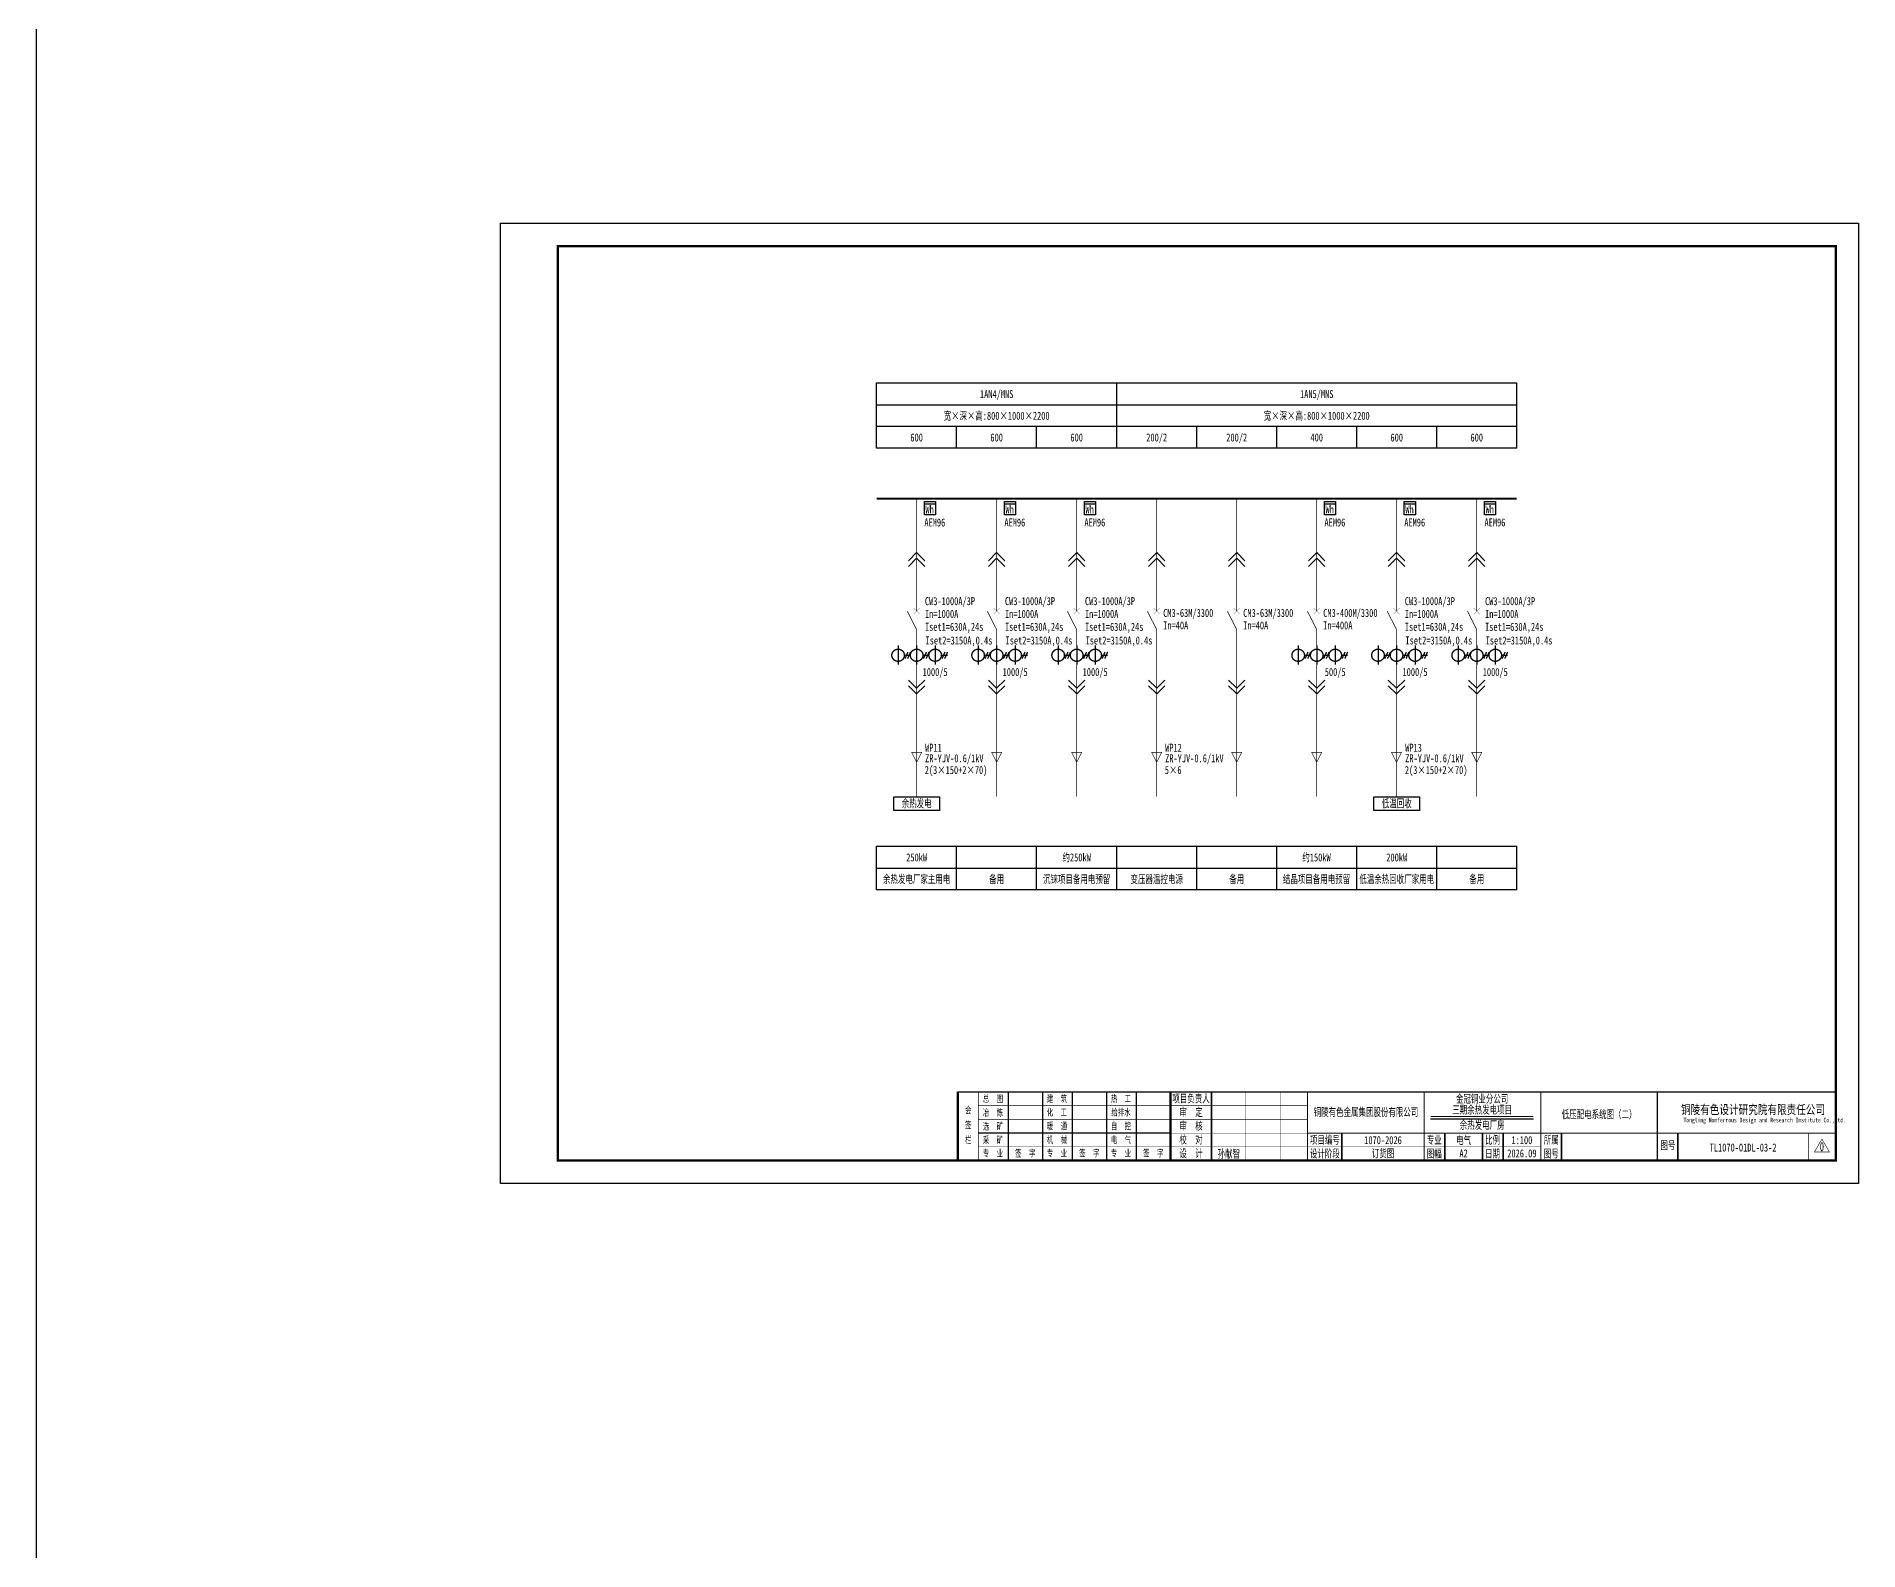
# Model space of a CAD drawing. Header units: millimetres. Extents: x -24326 to 675674, y 148048 to 606396.
# Drawn here: x 175674 to 255374, y 310989 to 377222 of the extents above; entities that cross this region are included whole.
import ezdxf
from ezdxf.enums import TextEntityAlignment as Align

# ---------------------------------------------------------------- set-up
doc = ezdxf.new("R2010")
doc.units = ezdxf.units.MM
doc.linetypes.add('常规', pattern=[20, 10, 0, 10])
for name, color, linetype in [('BXT', 7, 'Continuous'), ('MX', 3, 'Continuous'), ('TEXT', 4, 'Continuous'), ('动力平面导线层', 3, '常规'), ('图框', 7, 'Continuous'), ('文字', 7, 'Continuous'), ('照明平面设备层', 1, 'Continuous'), ('电辅助1', 7, 'Continuous')]:
    doc.layers.add(name, color=color, linetype=linetype)
doc.layers.add('CAXA0', color=7, linetype='Continuous', lineweight=70)
doc.layers.add('SW', color=8, linetype='Continuous', lineweight=20)
doc.styles.add('HZ', font='simsun.ttf', dxfattribs={"width": 0.75})
doc.styles.add('标准', font='NSimSun.ttf', dxfattribs={"width": 0.667})

# ---------------------------------------------------------------- blocks, each defined once
blk = doc.blocks.new('3')
at = {"layer": 'TEXT', "color": 7, "lineweight": 25, "style": 'HZ', "width": 0.75}
for s, height, p in [('铜陵有色设计研究院有限责任公司', 400, (221501, 249018)), ('Tongling Nonferrous Design and Research Institute Co.,Ltd.', 200, (221613, 248659))]:
    blk.add_text(s, height=height, dxfattribs=at).set_placement(p)
blk = doc.blocks.new('铜陵有色图签02')
at = {"layer": '图框', "linetype": 'Continuous', "lineweight": 50}
for p, q in [((-38401, 3003), (-38401, 1)), ((-29100, 3001), (-29100, 0))]:
    blk.add_line(p, q, dxfattribs=at)
at = {"layer": '图框', "color": 7, "linetype": 'Continuous', "lineweight": 25}
for p, q in [((-36201, 3010), (-36201, 9)), ((-34701, 3010), (-34701, 9)), ((-33401, 3017), (-33401, 16)), ((-31901, 3017), (-31901, 16)), ((-30601, 3017), (-30601, 16)), ((-29100, 1201), (-37501, 1201))]:
    blk.add_line(p, q, dxfattribs=at)
at = {"layer": '图框', "color": 7, "linetype": 'Continuous', "lineweight": 35}
for p, q in [((-27300, 3001), (-27300, 1)), ((-21600, 1197), (-21600, -3)), ((-17100, 1200), (-17100, 0)), ((-15450, 0), (-15450, 1200)), ((-14550, 1200), (-14550, 0)), ((-12000, 1201), (-12000, 1)), ((-6900, 1202), (-6900, 2))]:
    blk.add_line(p, q, dxfattribs=at)
at = {"layer": '图框', "lineweight": 25}
blk.add_line((-17723, 1830), (-13223, 1830), dxfattribs=at)
at = {"layer": '图框', "lineweight": 70, "const_width": 70}
blk.add_lwpolyline([(-17980, 3001), (0, 3001), (-38401, 3001)], dxfattribs=at)
at = {"layer": '图框', "color": 7, "linetype": 'Continuous', "lineweight": 25, "const_width": 25}
for points in [[(-37501, 3000), (-37501, 0)], [(-23100, 2401), (-37501, 2401)], [(-25800, 3001), (-25800, 1)], [(-24300, 3001), (-24300, 1)], [(-23100, 1801), (-37501, 1801)], [(-23100, 1201), (-29100, 1201)], [(-602, 943), (-932, 371), (-272, 371), (-602, 943)], [(-12900, 600), (-18000, 600), (-37501, 600)]]:
    blk.add_lwpolyline(points, dxfattribs=at)
at = {"layer": '图框', "linetype": 'Continuous', "lineweight": 50, "const_width": 50}
for points in [[(-23100, 3001), (-23100, 1)], [(-18000, 3000), (-18000, 0)]]:
    blk.add_lwpolyline(points, dxfattribs=at)
at = {"layer": '图框', "lineweight": 50, "const_width": 50}
for points in [[(-12900, 3001), (-12900, 1)], [(-7800, 3001), (-7800, 1)], [(0, 3000), (0, 0)], [(-23100, 1200), (0, 1200)]]:
    blk.add_lwpolyline(points, dxfattribs=at)
at = {"layer": '图框', "lineweight": 25, "const_width": 35}
blk.add_lwpolyline([(-17723, 1930), (-13223, 1930)], dxfattribs=at)
at = {"layer": '图框', "color": 7, "linetype": 'Continuous', "lineweight": 35, "const_width": 25}
blk.add_lwpolyline([(-1200, 1201), (-1200, 0)], dxfattribs=at)
at = {"layer": '图框', "linetype": 'Continuous', "lineweight": 70, "const_width": 70}
blk.add_lwpolyline([(-38401, 1), (0, 0)], dxfattribs=at)
at = {"layer": '图框', "lineweight": 25}
blk.add_blockref('3', (-228268, -246986), dxfattribs=at)
at = {"layer": 'TEXT', "color": 7, "lineweight": 25, "style": '标准', "width": 0.667}
for s, height, p in [('会', 300, (-37942, 2054)), ('总  图', 300, (-36862, 2555)), ('建  筑', 300, (-34062, 2562)), ('热  工', 300, (-31262, 2562)), ('项目负责人', 350, (-28197, 2541)), ('签', 300, (-37942, 1404)), ('冶  炼', 300, (-36862, 1955)), ('选  矿', 300, (-36862, 1355)), ('化  工', 300, (-34062, 1962)), ('暖  通', 300, (-34062, 1362)), ('给排水', 300, (-31262, 1962)), ('自  控', 300, (-31262, 1362)), ('审  定', 350, (-28197, 1941)), ('审  核', 350, (-28197, 1341)), ('栏', 300, (-37942, 754)), ('采  矿', 300, (-36862, 754)), ('机  械', 300, (-34062, 761)), ('电  气', 300, (-31262, 761)), ('校  对', 350, (-28197, 741)), ('项目编号', 350, (-22343, 730)), ('专业', 350, (-17559, 730)), ('比例', 350, (-15009, 730)), ('所属', 350, (-12438, 730)), ('图号', 350, (-7339, 495)), ('专  业', 300, (-36862, 170)), ('签  字', 300, (-35449, 170)), ('专  业', 300, (-34062, 177)), ('签  字', 300, (-32649, 177)), ('专  业', 300, (-31262, 177)), ('签  字', 300, (-29849, 177)), ('设  计', 350, (-28197, 139)), ('设计阶段', 350, (-22343, 130)), ('图幅', 350, (-17559, 130)), ('日期', 350, (-15009, 130)), ('图号', 350, (-12438, 130))]:
    blk.add_text(s, height=height, dxfattribs=at).set_placement(p, align=Align.CENTER)
blk = doc.blocks.new('HG')
at = {"layer": 'CAXA0', "color": 3, "linetype": 'Continuous', "lineweight": 0}
for p, q in [((0, 0), (-360, -360)), ((0, 0), (360, -360)), ((0, -250), (-360, -610)), ((0, -250), (360, -610))]:
    blk.add_line(p, q, dxfattribs=at)
blk = doc.blocks.new('0208D')
at = {"color": 3, "linetype": 'Continuous', "const_width": 0.3}
blk.add_lwpolyline([(0, -7.5), (0, 0)], dxfattribs=at)
blk.add_lwpolyline([(0, -7.5), (2.5, -2.5), (-2.5, -2.5)], close=True, dxfattribs=at)
blk = doc.blocks.new('1107AA')
at = {"color": 3, "linetype": 'Continuous'}
for points, const_width in [([(0, -7.5), (-3.79, 0)], 0.3), ([(1.25, 1.25), (-1.25, -1.25)], 0.1), ([(-1.25, 1.25), (1.25, -1.25)], 0.1)]:
    blk.add_lwpolyline(points, dxfattribs=dict(at, const_width=const_width))
blk = doc.blocks.new('KK')
at = {"layer": 'MX', "color": 3, "linetype": '常规', "lineweight": 25}
for p, q in [((-498, -143), (-378, 128)), ((-384, -143), (-264, 128)), ((313, -143), (432, 128)), ((426, -143), (546, 128)), ((1123, -143), (1243, 128)), ((1236, -143), (1356, 128)), ((-540, -8), (-270, -8)), ((270, -8), (540, -8)), ((1080, -8), (1351, -8))]:
    blk.add_line(p, q, dxfattribs=at)
for centre in [(-810, -8), (0, -8), (810, -8)]:
    blk.add_circle(centre, 270, dxfattribs=at)
at = {"layer": '动力平面导线层', "lineweight": -3, "ltscale": 100}
for p, q in [((-810, 417), (-810, -417)), ((0, 417), (0, -417)), ((810, 417), (810, -417))]:
    blk.add_line(p, q, dxfattribs=at)

msp = doc.modelspace()

# ---------------------------------------------------------------- linework, layer by layer
at = {"color": 2, "linetype": 'ByBlock', "lineweight": -3, "ltscale": 100}
msp.add_line((175673.59742, 148047.80554), (175673.59742, 548047.80554), dxfattribs=at)
at = {"color": 2, "linetype": 'ByBlock', "lineweight": 30}
for points in [[(213173.56552, 343964.63622), (215173.67588, 343964.63622), (215173.67588, 343364.75676), (213173.56552, 343364.75676)], [(234173.56257, 343964.63732), (236173.67292, 343964.63732), (236173.67292, 343364.75785), (234173.56257, 343364.75785)]]:
    msp.add_lwpolyline(points, close=True, dxfattribs=at)
at = {"layer": '动力平面导线层', "color": 0, "linetype": 'ByBlock'}
for p, q in [((212423.60444, 362063.62036), (240423.59039, 362063.62036)), ((212423.60444, 359213.62036), (212423.60444, 362063.62036)), ((222923.59187, 359213.62036), (222923.59187, 362063.62036)), ((240423.59409, 359213.62036), (240423.59409, 362063.62036)), ((212423.60444, 361113.62036), (240423.59039, 361113.62036)), ((240423.59039, 360163.62036), (212423.60444, 360163.62036)), ((215923.59335, 359213.62036), (215923.59335, 360163.62036)), ((219423.59187, 359213.62036), (219423.59187, 360163.62036)), ((226423.59187, 359213.62036), (226423.59187, 360163.62036)), ((229923.59557, 359213.62036), (229923.59557, 360163.62036)), ((233423.59039, 359213.62036), (233423.59039, 360163.62036)), ((236923.59039, 359213.62036), (236923.59039, 360163.62036)), ((240423.59039, 359213.62036), (212423.60444, 359213.62036)), ((212423.60444, 341794.86018), (240423.59039, 341794.86018)), ((212423.60444, 339894.86018), (212423.60444, 341794.86018)), ((212423.60813, 339894.85908), (212423.60813, 341794.85908)), ((215923.58818, 339894.86018), (215923.58818, 341794.85908)), ((215923.60296, 339894.86018), (215923.60296, 341794.86018)), ((219423.5867, 339894.86018), (219423.5867, 341794.85908)), ((219423.60148, 339894.86018), (219423.60148, 341794.86018)), ((222923.6, 339894.86018), (222923.6, 341794.86127)), ((226423.59187, 339894.86018), (226423.59187, 341794.86018)), ((229923.59039, 339894.86018), (229923.59039, 341794.86018)), ((233423.59039, 339894.86127), (233423.59039, 341794.86127)), ((236923.59039, 339894.86127), (236923.59039, 341794.86127)), ((240423.59039, 339894.86127), (240423.59039, 341794.86127)), ((212423.60444, 340844.86018), (240423.59039, 340844.86018)), ((240423.59039, 339894.86018), (212423.60444, 339894.86018))]:
    msp.add_line(p, q, dxfattribs=at)
at = {"layer": '动力平面导线层', "color": 3, "linetype": 'ByBlock', "lineweight": 20, "ltscale": 2, "const_width": 84}
msp.add_lwpolyline([(240423.59039, 356997.71447), (212423.60444, 356997.7)], dxfattribs=at)
at = {"layer": '图框', "linetype": 'Continuous', "lineweight": 100, "const_width": 100}
msp.add_lwpolyline([(198473.59742, 328047.80554), (254373.59742, 328047.80554), (254373.59742, 368047.80554), (198473.59742, 368047.80554)], close=True, dxfattribs=at)
at = {"layer": '文字', "color": 3, "linetype": 'ByBlock', "lineweight": 25, "const_width": 30}
for points in [[(214173.59261, 352084.26946), (214173.59261, 356997.69667)], [(217673.59852, 352084.26946), (217673.59852, 356997.69667)], [(221173.60222, 352084.27385), (221173.60222, 356997.70105)], [(224673.59483, 352084.27385), (224673.59483, 356997.70105)], [(228173.59483, 352084.27385), (228173.59483, 356997.70105)], [(231673.59483, 352084.27385), (231673.59483, 356997.70105)], [(235164.43525, 352084.27494), (235164.43525, 356997.70215)], [(238673.59076, 352084.27275), (238673.59076, 356997.69996)], [(214173.6207, 351273.89939), (214173.6207, 343964.63622)], [(217673.62661, 351273.89939), (217673.62661, 343964.63622)], [(221173.57635, 351273.90488), (221173.57636, 343964.64171)], [(224673.61159, 351273.89939), (224673.61159, 343964.63622)], [(228173.61159, 351273.89939), (228173.61159, 343964.63622)], [(231673.61159, 351273.89939), (231673.61159, 343964.63622)], [(235164.40938, 351273.90597), (235164.40939, 343964.64281)], [(238673.61885, 351273.90268), (238673.61885, 343964.63952)]]:
    msp.add_lwpolyline(points, dxfattribs=at)
at = {"layer": '照明平面设备层', "color": 0, "lineweight": -3, "ltscale": 100}
msp.add_lwpolyline([(195973.59742, 369047.80554), (255373.59742, 369047.80554), (255373.59742, 327047.80554), (195973.59742, 327047.80554)], close=True, dxfattribs=at)
at = {"layer": '电辅助1', "color": 2, "linetype": 'ByBlock', "lineweight": 25}
for p, q in [((214512.30428, 356293.819), (214512.30428, 356875.25807)), ((214512.30428, 356875.25807), (214996.83683, 356875.25807)), ((214512.30428, 356778.35156), (214996.83683, 356778.35156)), ((214996.83683, 356293.819), (214512.30428, 356293.819)), ((214996.83683, 356875.25807), (214996.83683, 356293.819)), ((218012.31019, 356293.819), (218012.31019, 356875.25807)), ((218012.31019, 356875.25807), (218496.84275, 356875.25807)), ((218012.31019, 356778.35156), (218496.84275, 356778.35156)), ((218496.84275, 356293.819), (218012.31019, 356293.819)), ((218496.84275, 356875.25807), (218496.84275, 356293.819)), ((221512.31389, 356293.8201), (221512.31389, 356875.25916)), ((221512.31389, 356875.25916), (221996.84644, 356875.25916)), ((221512.31389, 356778.35265), (221996.84644, 356778.35265)), ((221996.84644, 356293.8201), (221512.31389, 356293.8201)), ((221996.84644, 356875.25916), (221996.84644, 356293.8201)), ((232012.3065, 356293.82339), (232012.3065, 356875.26246)), ((232012.3065, 356875.26246), (232496.83905, 356875.26246)), ((232012.3065, 356778.35595), (232496.83905, 356778.35595)), ((232496.83905, 356293.82339), (232012.3065, 356293.82339)), ((232496.83905, 356875.26246), (232496.83905, 356293.82339)), ((235503.14692, 356293.8212), (235503.14692, 356875.26026)), ((235503.14692, 356875.26026), (235987.67947, 356875.26026)), ((235503.14692, 356778.35375), (235987.67947, 356778.35375)), ((235987.67947, 356293.8212), (235503.14692, 356293.8212)), ((235987.67947, 356875.26026), (235987.67947, 356293.8212)), ((239012.30243, 356293.819), (239012.30243, 356875.25807)), ((239012.30243, 356875.25807), (239496.83499, 356875.25807)), ((239012.30243, 356778.35156), (239496.83499, 356778.35156)), ((239496.83499, 356293.819), (239012.30243, 356293.819)), ((239496.83499, 356875.25807), (239496.83499, 356293.819))]:
    msp.add_line(p, q, dxfattribs=at)

# ---------------------------------------------------------------- block references
for p in [(214173.49622, 354648.94227), (217673.50213, 354648.94227), (221173.47996, 354648.94775), (224673.48711, 354648.94227), (228173.48711, 354648.94227), (231673.48711, 354648.94227), (235164.31299, 354648.94885), (238673.49437, 354648.94556)]:
    msp.add_blockref('HG', p)
at = {"rotation": 180}
for p in [(214173.47237, 348459.95938), (217673.47828, 348459.95938), (221173.42802, 348459.96486), (224673.46326, 348459.95938), (228173.46326, 348459.95938), (231673.46326, 348459.95938), (235164.26105, 348459.96596), (238673.47052, 348459.96267)]:
    msp.add_blockref('HG', p, dxfattribs=at)
at = {"layer": 'BXT', "linetype": 'ByBlock', "xscale": 87.66225000098348, "yscale": 87.66225000098348, "zscale": 87.66225000098348}
for p in [(214173.65584, 346125.38873), (217673.66175, 346125.38873), (221173.61149, 346125.39422), (224673.64673, 346125.38873), (228173.64673, 346125.38873), (231673.64673, 346125.38873), (235164.44452, 346125.39532), (238673.65399, 346125.39202)]:
    msp.add_blockref('0208D', p, dxfattribs=at)
at = {"layer": '动力平面导线层', "color": 0, "lineweight": -3}
for p in [(214173.6207, 350160.047), (217673.62661, 350160.047), (221173.6303, 350160.05139), (231673.62291, 350160.047), (235164.46333, 350160.05248), (238673.61885, 350160.04809)]:
    msp.add_blockref('KK', p, dxfattribs=at)
at = {"layer": '图框', "lineweight": 25}
msp.add_blockref('铜陵有色图签02', (254373.59742, 328047.80554), dxfattribs=at)
at = {"layer": '文字', "color": 3, "linetype": 'ByBlock', "lineweight": 25, "xscale": 108.0493425019085, "yscale": 108.0493425019085, "zscale": 108.0493425019085}
for p in [(214173.6207, 352084.26946), (217673.62661, 352084.26946), (221173.57635, 352084.27494), (224673.61159, 352084.26946), (228173.61159, 352084.26946), (231673.61159, 352084.26946), (235164.40938, 352084.27604), (238673.61885, 352084.27275)]:
    msp.add_blockref('1107AA', p, dxfattribs=at)

# ---------------------------------------------------------------- texts
at = {"layer": 'SW', "color": 2, "linetype": 'Continuous', "lineweight": 25, "style": '标准', "width": 0.667}
for p in [(214512.30428, 355786.70742), (218012.31019, 355786.70742), (221512.31389, 355786.70852), (232012.3065, 355786.71181), (235503.14692, 355786.70962), (239012.30243, 355786.70742)]:
    msp.add_text('AEM96', height=350, dxfattribs=at).set_placement(p)
at = {"layer": 'SW', "color": 7, "linetype": 'ByBlock', "lineweight": 25, "style": '标准', "width": 0.667}
for s, p in [('CM3-63M/3300', (224958.44522, 351829.28104)), ('In=40A', (224958.44522, 351285.01443)), ('CM3-63M/3300', (228458.44522, 351829.28104)), ('In=40A', (228458.44522, 351285.01443)), ('CM3-400M/3300', (231958.44522, 351829.28104)), ('In=400A', (231958.44522, 351285.01443))]:
    msp.add_text(s, height=350, dxfattribs=at).set_placement(p)
at = {"layer": 'SW', "color": 7, "linetype": 'Continuous', "lineweight": 25, "style": '标准', "width": 0.667}
for s, p in [('1000/5', (214982.4522, 349244.19212)), ('1000/5', (218482.45811, 349244.19212)), ('1000/5', (221982.46181, 349244.19651)), ('500/5', (232482.45442, 349244.19212)), ('1000/5', (235973.29484, 349244.1976)), ('1000/5', (239482.45035, 349244.19322)), ('孙献智', (227825.33482, 328168.32387))]:
    msp.add_text(s, height=350, dxfattribs=at).set_placement(p, align=Align.CENTER)
at = {"layer": 'SW', "color": 7, "linetype": 'ByBlock', "lineweight": 25, "style": '标准', "width": 0.667}
for s, p in [('余热发电', (214173.6207, 343495.37426)), ('低温回收', (235173.61774, 343495.37536)), ('变压器温控电源', (224673.6, 340184.82756)), ('备用', (228173.6, 340184.82756))]:
    msp.add_text(s, height=350, dxfattribs=at).set_placement(p, align=Align.CENTER)
at = {"layer": 'SW', "color": 4, "linetype": 'Continuous', "lineweight": 25, "style": '标准', "width": 0.667}
for s, height, p in [('金冠铜业分公司', 350, (238910.44932, 330576.69826)), ('铜陵有色金属集团股份有限公司', 350, (233827.45058, 329995.49497)), ('三期余热发电项目', 350, (238910.44932, 330098.57327)), ('低压配电系统图（二）', 350, (244024.50883, 329894.71849)), ('电气', 350, (238097.77392, 328767.48556)), ('余热发电厂房', 350, (238910.44932, 329430.29975)), ('1070-2026', 350, (234573.02114, 328767.48556)), ('A2', 350, (238097.77392, 328187.78351)), ('2026.09', 350, (240647.77392, 328187.78351)), ('1:100', 350, (240647.77392, 328767.48556)), ('TL1070-01DL-03-2', 350, (250322.91182, 328444.2761)), ('0', 400, (253771.3699, 328455.76591))]:
    msp.add_text(s, height=height, dxfattribs=at).set_placement(p, align=Align.CENTER)
at = {"layer": 'SW', "color": 1, "linetype": 'Continuous', "lineweight": 25, "style": '标准', "width": 0.667}
msp.add_text('订货图', height=350, dxfattribs=at).set_placement((234573.02114, 328187.78351), align=Align.CENTER)
at = {"layer": '动力平面导线层', "color": 0, "linetype": 'ByBlock', "style": '标准', "width": 0.667}
for s, p in [('1AN4/MNS', (217673.60148, 361403.5801)), ('1AN5/MNS', (231673.6, 361403.5801)), ('宽×深×高:800×1000×2200', (217673.60148, 360453.5801)), ('宽×深×高:800×1000×2200', (231673.6, 360453.5801)), ('600', (214173.59483, 359503.58119)), ('600', (217673.60148, 359503.58119)), ('600', (221173.6, 359503.58119)), ('200/2', (224673.59113, 359503.5801)), ('200/2', (228173.60665, 359503.58119)), ('400', (231673.6, 359503.58119)), ('600', (235173.59852, 359503.58229)), ('600', (238673.59187, 359503.58229)), ('250kW', (214173.59261, 341134.81882)), ('约250kW', (221173.54901, 341134.82101)), ('约150kW', (231664.38204, 341134.82101)), ('200kW', (235173.6, 341134.81662)), ('余热发电厂家主用电', (214173.60665, 340184.81662)), ('备用', (217673.61737, 340184.81991)), ('沉铼项目备用电预留', (221173.56379, 340184.82101)), ('结晶项目备用电预留', (231664.39682, 340184.82101)), ('低温余热回收厂家用电', (235173.60518, 340184.81772)), ('备用', (238673.60481, 340184.81991))]:
    msp.add_text(s, height=350, dxfattribs=at).set_placement(p, align=Align.CENTER)
at = {"layer": '电辅助1', "color": 2, "linetype": 'ByBlock', "lineweight": 25, "style": '标准', "width": 0.667}
for p in [(214558.38938, 356359.30751), (218058.39529, 356359.30751), (221558.39899, 356359.3086), (232058.3916, 356359.3119), (235549.23202, 356359.3097), (239058.38753, 356359.30751)]:
    msp.add_text('Wh', height=350, dxfattribs=at).set_placement(p)
at = {"layer": '电辅助1', "color": 7, "linetype": 'ByBlock', "lineweight": 25, "style": '标准', "width": 0.667}
for s, p in [('CW3-1000A/3P', (214535.81357, 352344.69609)), ('CW3-1000A/3P', (218035.81948, 352344.69609)), ('CW3-1000A/3P', (221535.82318, 352344.70047)), ('CW3-1000A/3P', (235526.65621, 352344.70157)), ('CW3-1000A/3P', (239035.81172, 352344.69718)), ('In=1000A', (214535.81357, 351786.55792)), ('Iset1=630A,24s', (214535.81357, 351221.0047)), ('In=1000A', (218035.81948, 351786.55792)), ('Iset1=630A,24s', (218035.81948, 351221.0047)), ('In=1000A', (221535.82318, 351786.56231)), ('Iset1=630A,24s', (221535.82318, 351221.00909)), ('In=1000A', (235526.65621, 351786.5634)), ('Iset1=630A,24s', (235526.65621, 351221.01019)), ('In=1000A', (239035.81172, 351786.55901)), ('Iset1=630A,24s', (239035.81172, 351221.0058)), ('Iset2=3150A,0.4s', (214563.35899, 350624.40944)), ('Iset2=3150A,0.4s', (218063.3649, 350624.40944)), ('Iset2=3150A,0.4s', (221563.3686, 350624.41383)), ('Iset2=3150A,0.4s', (235554.20163, 350624.41493)), ('Iset2=3150A,0.4s', (239063.35714, 350624.41054)), ('WP12', (225044.03229, 345932.71192)), ('5×6', (225027.68766, 344957.10894)), ('ZR-YJV-0.6/1kV', (225043.91031, 345470.87138))]:
    msp.add_text(s, height=350, dxfattribs=at).set_placement(p)
at = {"layer": '电辅助1', "color": 0, "linetype": 'ByBlock', "lineweight": 25, "style": '标准', "width": 0.667}
for s, p in [('WP11', (214544.06988, 345932.74735)), ('WP13', (235544.06692, 345932.74845)), ('2(3×150+2×70)', (214527.72525, 344957.14437)), ('ZR-YJV-0.6/1kV', (214543.94791, 345470.90682)), ('2(3×150+2×70)', (235527.72229, 344957.14547)), ('ZR-YJV-0.6/1kV', (235543.94495, 345470.90791))]:
    msp.add_text(s, height=350, dxfattribs=at).set_placement(p)

doc.saveas('drawing.dxf')
